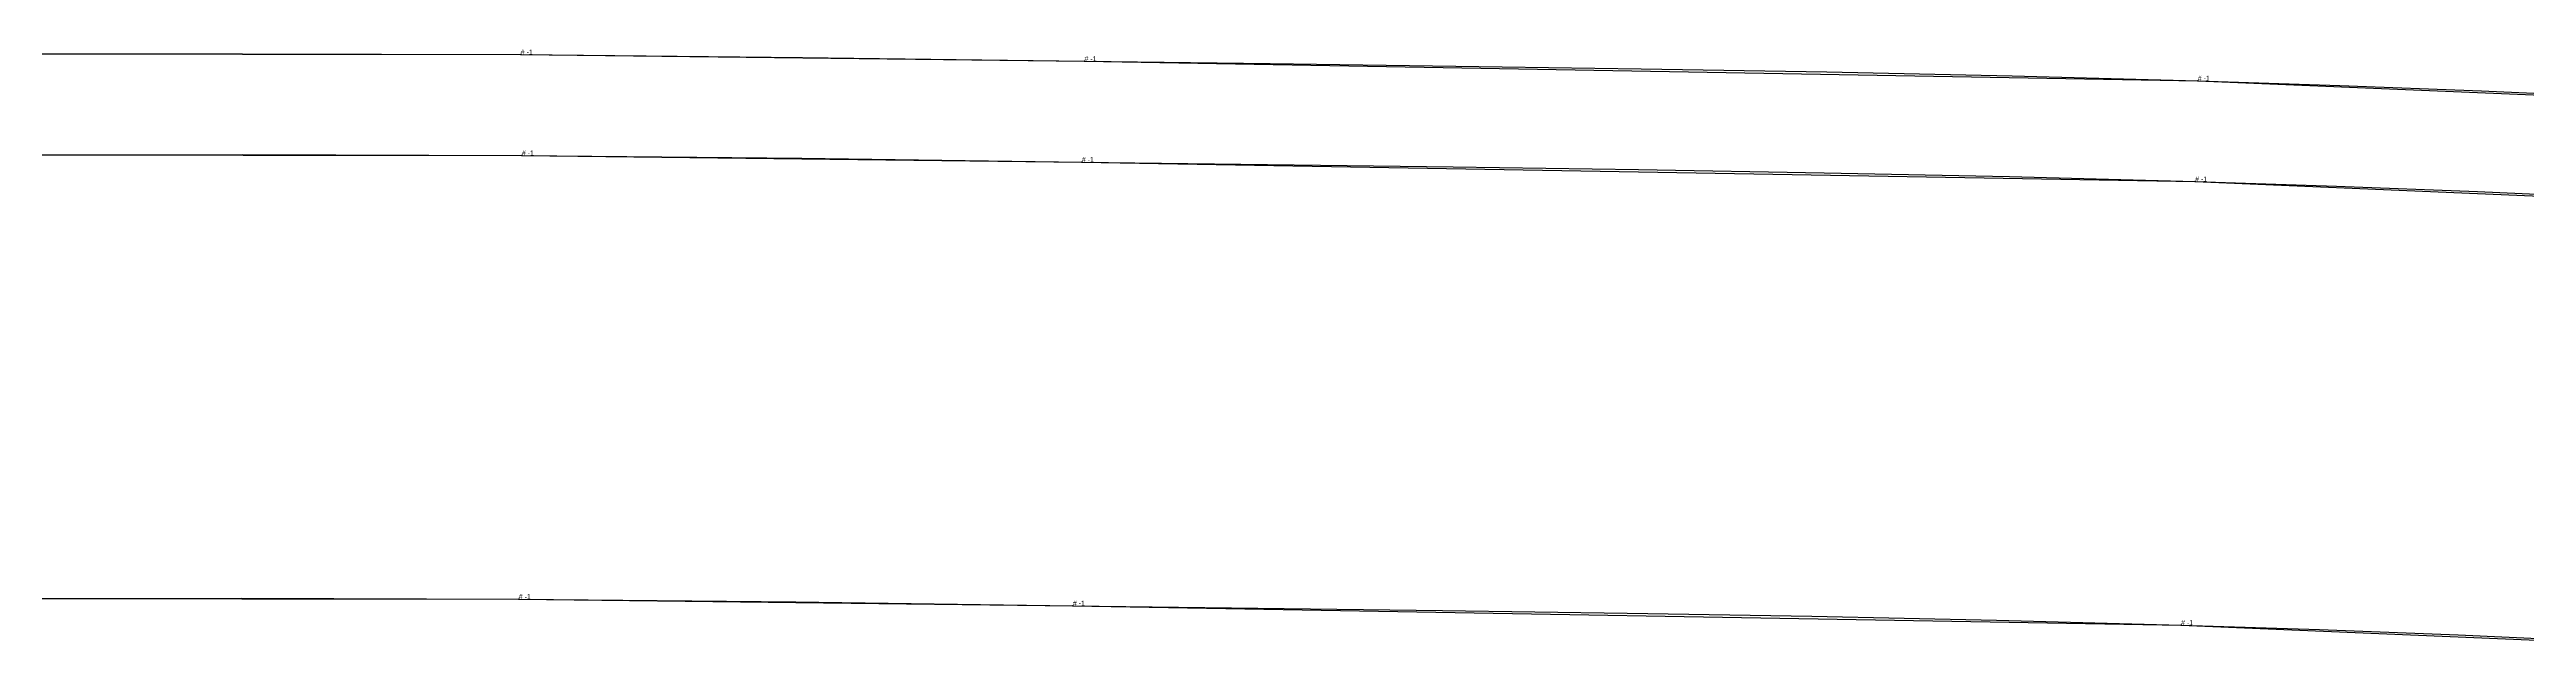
# Model space of a CAD drawing. Extents: x -890 to 8, y 0 to 1459.
# Drawn here: x -644.4 to -521.6, y 1217.2 to 1246.9 of the extents above; entities that cross this region are included whole.
import ezdxf

# ---------------------------------------------------------------- set-up
doc = ezdxf.new("R2010")
doc.units = 0

# ---------------------------------------------------------------- blocks, each defined once
blk = doc.blocks.new('7_M')
at = {"layer": '1'}
blk.add_lwpolyline([(-648.648682, 1219.706421), (-621.163391, 1219.67395), (-593.687805, 1219.348999), (-538.741516, 1218.388916), (-511.280518, 1217.230957)], dxfattribs=at)
at = {"layer": '14'}
blk.add_lwpolyline([(-648.648682, 1219.706421), (-621.163391, 1219.67395), (-593.687805, 1219.348999), (-538.741516, 1218.388916), (-511.280518, 1217.230957)], dxfattribs=at)
at = {"layer": '3'}
for p in [(-621.065674, 1246.668335), (-593.111633, 1246.338013), (-537.911377, 1245.372437), (-621.00708, 1241.668335), (-593.243408, 1241.339844), (-538.043213, 1240.37439), (-621.163391, 1219.67395), (-621.163391, 1219.67395), (-593.687805, 1219.348999), (-593.687805, 1219.348999), (-538.741516, 1218.388916), (-538.741516, 1218.388916)]:
    blk.add_point(p, dxfattribs=at)
at = {"layer": '8'}
for points in [[(-845.216125, 1239.943481), (-815.509155, 1242.26123), (-787.608704, 1244.15979), (-759.591125, 1245.367432), (-731.656494, 1246.024658), (-703.775696, 1246.470703), (-676.260986, 1246.653076), (-648.673096, 1246.700439), (-621.065674, 1246.668335), (-593.111633, 1246.338013), (-537.911377, 1245.372437), (-509.781494, 1244.187134), (-481.783508, 1242.271729), (-452.354797, 1239.967285)], [(-844.805908, 1234.959961), (-815.138, 1237.275269), (-787.344971, 1239.16626), (-759.342102, 1240.372559), (-731.563721, 1241.025635), (-703.834229, 1241.470093), (-676.241516, 1241.653076), (-648.668213, 1241.700684), (-621.00708, 1241.668335), (-593.243408, 1241.339844), (-538.043213, 1240.37439), (-510.045227, 1239.194092), (-482.149719, 1237.285522), (-452.764893, 1234.984375)]]:
    blk.add_lwpolyline(points, dxfattribs=at)
at = {"layer": '84'}
blk.add_lwpolyline([(-648.648682, 1219.706421), (-634.905884, 1219.718018), (-621.163391, 1219.67395), (-607.425537, 1219.53418), (-593.687805, 1219.348999), (-584.526672, 1219.230957), (-575.368591, 1219.112915), (-566.212219, 1218.9823), (-557.056396, 1218.826538), (-547.899902, 1218.632935), (-538.741516, 1218.388916), (-531.872314, 1218.165283), (-525.006958, 1217.901245), (-518.143677, 1217.591553)], dxfattribs=at)
at = {"layer": '85'}
for points in [[(-648.673096, 1246.700439), (-634.869263, 1246.712036), (-621.065674, 1246.668335), (-607.088562, 1246.526489), (-593.111633, 1246.338013), (-583.908203, 1246.219116), (-574.707764, 1246.100098), (-565.509033, 1245.968384), (-556.310913, 1245.811523), (-547.112122, 1245.617065), (-537.911377, 1245.372437), (-530.874878, 1245.143799), (-523.842285, 1244.873535), (-516.811829, 1244.556274), (-509.781494, 1244.187134), (-500.443726, 1243.613647), (-491.113525, 1242.966309), (-481.783508, 1242.271729), (-452.354797, 1239.967285)], [(-648.668213, 1241.700684), (-634.837524, 1241.712402), (-621.00708, 1241.668335), (-607.125183, 1241.5271), (-593.243408, 1241.339844), (-584.039978, 1241.220947), (-574.839539, 1241.102051), (-565.640869, 1240.970459), (-556.442749, 1240.813721), (-547.243896, 1240.619263), (-538.043213, 1240.37439), (-531.039673, 1240.146606), (-524.0401, 1239.877441), (-517.042542, 1239.561646), (-510.045227, 1239.194092), (-500.741608, 1238.622681), (-491.445557, 1237.977539), (-482.149719, 1237.285522), (-452.764893, 1234.984375)]]:
    blk.add_lwpolyline(points, dxfattribs=at)
at = {"layer": '87'}
blk.add_lwpolyline([(-648.648682, 1219.706421), (-634.905884, 1219.718018), (-621.163391, 1219.67395), (-607.425537, 1219.53418), (-593.687805, 1219.348999), (-584.526672, 1219.230957), (-575.368591, 1219.112915), (-566.212219, 1218.9823), (-557.056396, 1218.826538), (-547.899902, 1218.632935), (-538.741516, 1218.388916), (-531.872314, 1218.165283), (-525.006958, 1217.901245), (-518.143677, 1217.591553)], dxfattribs=at)
at = {"layer": '1'}
for p in [(-621.163391, 1219.67395), (-593.687805, 1219.348999), (-538.741516, 1218.388916)]:
    blk.add_text('# -1', height=0.25, dxfattribs=at).set_placement(p)
at = {"layer": '14'}
for p in [(-621.163391, 1219.67395), (-593.687805, 1219.348999), (-538.741516, 1218.388916)]:
    blk.add_text('# -1', height=0.25, dxfattribs=at).set_placement(p)
at = {"layer": '8'}
for p in [(-621.065674, 1246.668335), (-593.111633, 1246.338013), (-537.911377, 1245.372437), (-621.00708, 1241.668335), (-593.243408, 1241.339844), (-538.043213, 1240.37439)]:
    blk.add_text('# -1', height=0.25, dxfattribs=at).set_placement(p)

msp = doc.modelspace()

# ---------------------------------------------------------------- block references
at = {"layer": '1'}
msp.add_blockref('7_M', (0, 0), dxfattribs=at)

doc.saveas('drawing.dxf')
